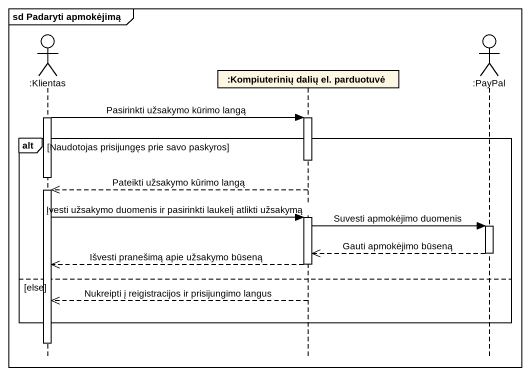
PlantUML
@startuml
mainframe sd Padaryti apmokėjimą
hide footbox
actor ":Klientas" as Klientas
participant ":Kompiuterinių dalių el. parduotuvė" as Kompiuterinių_dalių_el
actor ":PayPal" as PayPal

activate Klientas
Klientas -> Kompiuterinių_dalių_el : Pasirinkti užsakymo kūrimo langą
activate Kompiuterinių_dalių_el
alt Naudotojas prisijungęs prie savo paskyros
  deactivate Kompiuterinių_dalių_el
  deactivate Klientas
  Kompiuterinių_dalių_el -->> Klientas : Pateikti užsakymo kūrimo langą
  activate Klientas
  Klientas -> Kompiuterinių_dalių_el : Įvesti užsakymo duomenis ir pasirinkti laukelį atlikti užsakymą
  activate Kompiuterinių_dalių_el
  Kompiuterinių_dalių_el -> PayPal : Suvesti apmokėjimo duomenis
  activate PayPal
  PayPal -->> Kompiuterinių_dalių_el : Gauti apmokėjimo būseną
  deactivate PayPal
  Kompiuterinių_dalių_el -->> Klientas : Išvesti pranešimą apie užsakymo būseną
  deactivate Kompiuterinių_dalių_el
else else
  Kompiuterinių_dalių_el -->> Klientas : Nukreipti į reigistracijos ir prisijungimo langus
end
deactivate Klientas
@enduml
